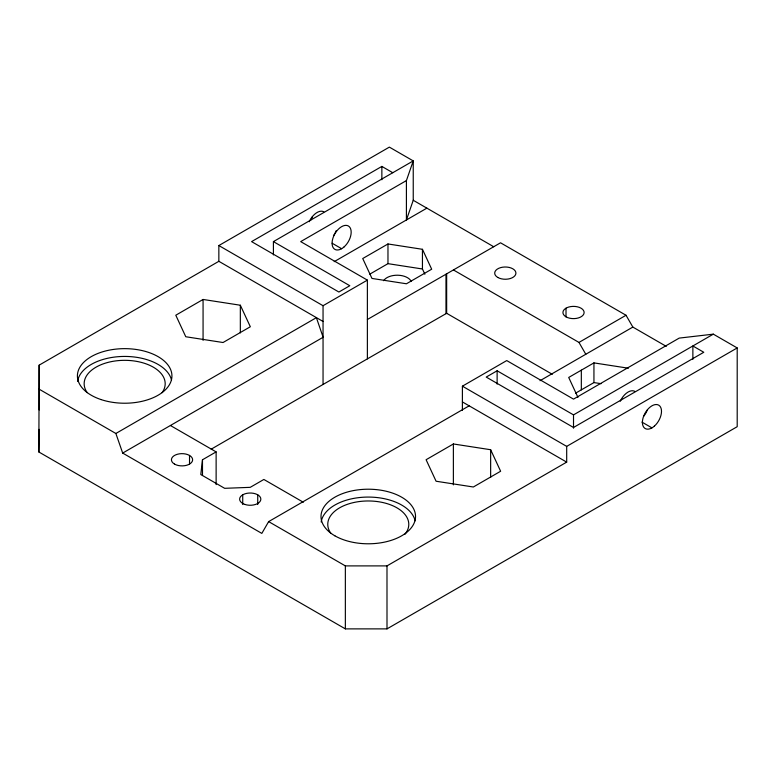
<?xml version="1.0" encoding="UTF-8"?>
<svg xmlns="http://www.w3.org/2000/svg" width="776" height="776" viewBox="0 0 776 776"><rect width="100%" height="100%" fill="white"/><g stroke="black" fill="none" stroke-linecap="round" stroke-linejoin="round"><path stroke-width="1.16" d="M203.069 340.354L203.069 299.458L240.337 305.23L250.328 326.754L223.042 342.517L185.774 336.745L175.793 315.221L203.069 299.458M240.337 332.894L240.337 305.23M211.198 449.178L323.049 384.469L323.049 305.715L218.851 245.555L218.851 261.308L323.049 321.468M462.389 410.397L462.409 386.176L506.738 360.578L573.512 399.126L679.223 338.094L713.328 334.155L737.2 347.939L737.2 426.693L387.001 628.88L345.359 628.88L38.848 451.981L39.159 365.147L218.851 261.308M38.848 451.981L39.178 429.341M216.126 484.612L216.126 451.894L202.487 459.77L200.78 474.534L224.652 488.317L250.231 487.338L263.869 479.461L303.309 502.227M273.414 254.945L273.414 241.617L413.239 160.904L413.239 200.276L406.411 219.967L406.411 180.585L413.239 160.904L389.368 147.12L218.851 245.555M737.2 347.939L566.693 446.384L566.693 462.127L469.16 405.829L268.642 521.608L261.822 533.403L122.686 453.077L115.867 433.483L38.8 388.98M392.772 172.709L381.86 166.413L251.589 241.617L338.889 292.028L349.801 285.723L273.414 241.617M406.411 180.585L300.7 241.617L367.378 280.117L367.378 358.871L323.049 384.469M334.194 261.657L426.878 208.152M387.971 243.965L362.731 258.534L371.976 278.438L406.44 283.774L431.679 269.204L422.445 249.3L387.971 243.965L387.971 263.656L369.803 274.151M323.049 305.715L367.378 280.117M115.867 433.483L316.385 317.665L323.126 337.259L122.686 453.077M367.378 319.499L500.539 242.801L626.028 315.26L632.847 327.074L666.274 346.368M367.378 358.871L446.656 313.291L552.308 374.294M713.328 334.155L573.512 414.879L497.125 370.782L486.212 377.078L573.512 427.479L703.783 352.275L692.871 345.97L692.871 359.298M453.475 269.97L578.974 342.429L626.028 315.26M540.028 380.706L632.847 327.074M453.378 443.969L426.102 459.722L436.083 481.236L473.35 486.998L500.627 471.245L490.645 449.731L453.378 443.969L453.378 484.874M628.414 368.222L593.941 362.887L568.711 377.456L577.945 397.36M575.501 393.219L593.941 382.578L601.08 383.674M268.642 521.608L345.359 565.898L386.991 565.898L566.693 462.127M387.971 263.656L422.445 268.991L424.87 274.229M413.239 200.276L493.711 246.739M332.176 243.257L341.624 248.708M641.975 422.115L651.947 427.877M462.409 386.176L566.693 446.384M170.429 425.51L216.126 451.894M462.409 401.929L469.16 405.829M578.974 342.429L585.793 354.244M39.159 365.147L39.188 409.97M593.941 362.887L593.941 382.578M581.331 370.171L581.331 389.862M573.512 414.879L573.512 428.207M566.014 308.169L566.014 316.647M497.125 370.782L497.125 384.11M490.645 449.731L490.645 477.405M446.656 273.909L446.656 313.291M445.977 274.306L445.977 313.679M422.445 249.3L422.445 268.991M386.991 565.898L387.001 628.88M381.86 166.413L381.86 179.741M345.359 565.898L345.359 628.88M257.729 494.816L257.729 504.507M242.723 494.816L242.723 504.507M202.487 459.77L202.487 475.523M189.528 455.434L189.528 463.922M309.246 221.703A13.502 7.799 -60 0 1 323.825 211.819M336.25 230.55A13.502 7.799 -60 0 1 333.457 235.681M647.252 410.106A13.502 7.799 -60 0 1 643.76 416.159M620.257 401.26A13.502 7.799 -60 0 1 628.075 392.045A13.502 7.799 -60 0 1 634.826 391.376M312.379 216.766A13.502 7.799 -60 0 1 310.866 219.928M87.242 392.666A40.507 23.387 0 0 1 124.674 360.326A40.507 23.387 0 0 1 162.097 392.666M330.848 533.306A40.507 23.387 0 0 1 369.163 500.976A40.507 23.387 0 0 1 404.985 534.247M77.59 381.346A47.258 27.286 0 0 1 123.636 356.436A47.258 27.286 0 0 1 171.525 380.153M321.186 521.986A47.258 27.286 0 0 1 367.232 497.077A47.258 27.286 0 0 1 415.131 520.793M383.616 280.708A14.472 8.352 0 0 1 397.836 275.218A14.472 8.352 0 0 1 411.183 281.397M344.098 246.904A13.502 7.799 -60 0 0 348.375 225.991A13.502 7.799 -60 0 0 332.4 240.153A13.502 7.799 -60 0 0 344.098 246.904M654.42 426.072A13.502 7.799 -60 0 0 658.698 405.15A13.502 7.799 -60 0 0 642.722 419.321A13.502 7.799 -60 0 0 654.42 426.072M244.925 504.448A10.612 6.13 0 0 0 260.843 499.143A10.612 6.13 0 0 0 244.925 493.837A10.612 6.13 0 0 0 244.925 504.448M174.522 464.096A10.612 6.13 0 0 0 192.273 461.351A10.612 6.13 0 0 0 179.285 453.853A10.612 6.13 0 0 0 174.522 464.096M101.045 399.572A47.258 27.286 0 0 0 171.933 375.933A47.258 27.286 0 0 0 101.045 352.304A47.258 27.286 0 0 0 101.045 399.572M334.854 535.799A47.258 27.286 0 0 0 413.918 523.567A47.258 27.286 0 0 0 356.038 490.141A47.258 27.286 0 0 0 334.854 535.799M566.014 316.831A10.612 6.13 0 0 0 583.765 314.086A10.612 6.13 0 0 0 570.767 306.588A10.612 6.13 0 0 0 566.014 316.831M497.804 277.459A10.612 6.13 0 0 0 515.555 274.714A10.612 6.13 0 0 0 502.567 267.206A10.612 6.13 0 0 0 497.804 277.459"/></g></svg>
